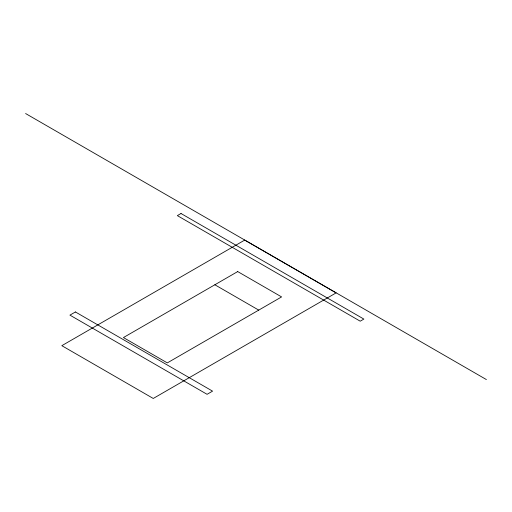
<?xml version="1.0" encoding="UTF-8"?>
<svg xmlns="http://www.w3.org/2000/svg" width="512" height="512" viewBox="0 0 512 512"><rect width="100%" height="100%" fill="white"/><g stroke="black" fill="none" stroke-linecap="round" stroke-linejoin="round"><path stroke-width="0.77" d="M25.6 113.536L486.4 379.578M214.854 284.774L258.739 310.112M181.011 213.504L177.35 215.616L360.218 321.19L363.872 319.078L181.011 213.504M75.418 311.962L69.933 315.13L207.078 394.31L212.57 391.142L75.418 311.962M244.691 240.102L61.824 345.677L153.254 398.464L336.122 292.89L244.691 240.102M237.709 271.578L123.424 337.562L167.309 362.899L281.6 296.915L237.709 271.578"/></g></svg>
